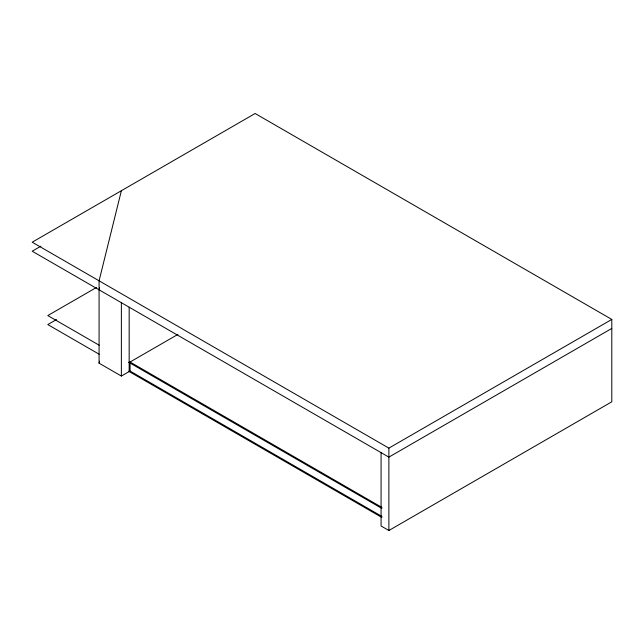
<?xml version="1.0" encoding="UTF-8"?>
<svg xmlns="http://www.w3.org/2000/svg" width="644" height="644" viewBox="0 0 644 644"><rect width="100%" height="100%" fill="white"/><g stroke="black" fill="none" stroke-linecap="round" stroke-linejoin="round"><path stroke-width="0.97" d="M121.37 190.721L99.079 280.816L99.079 363.184L121.37 376.056L130.064 371.041L381.948 516.464M99.079 289.824L99.554 287.884M99.079 363.184L99.554 361.252M40.91 246.185L32.2 251.216L388.879 457.135L611.8 328.432M96.584 287.401L47.801 315.568L99.136 345.2M56.519 319.545L47.801 324.576L99.136 354.216M129.17 362.54L177.953 334.381M611.8 319.424L255.121 113.497L32.2 242.2L388.879 448.127L611.8 319.424L611.8 401.8L388.879 530.503L381.071 525.995L381.071 452.635M381.948 507.456L130.064 362.025L130.064 371.041M128.72 362.282L381.916 508.462M128.72 371.29L381.916 517.47M388.879 448.127L388.879 530.503M129.17 307.236L129.17 371.548M121.37 302.696L121.37 376.056"/></g></svg>
